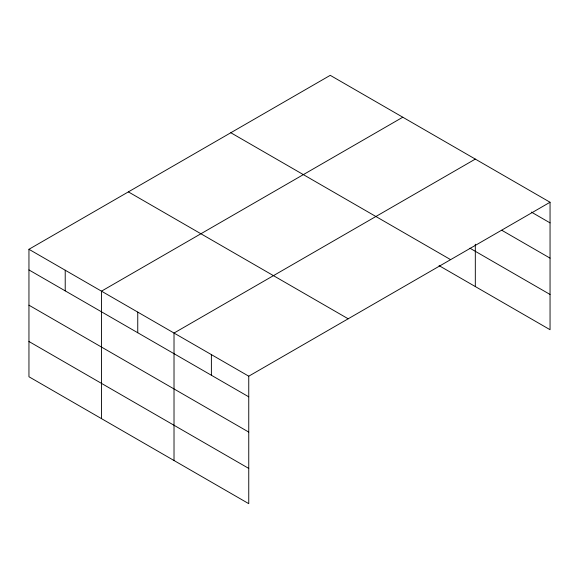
<?xml version="1.0" encoding="UTF-8"?>
<svg xmlns="http://www.w3.org/2000/svg" width="579" height="579" viewBox="0 0 579 579"><rect width="100%" height="100%" fill="white"/><g stroke="black" fill="none" stroke-linecap="round" stroke-linejoin="round"><path stroke-width="0.87" d="M550.05 202.245L330.247 75.335L28.95 249.288L28.95 376.755L248.753 503.665L248.753 376.191L550.05 202.245L550.05 329.712L439.048 265.623M402.781 117.219L101.484 291.165L101.484 418.639M475.316 159.095L174.018 333.048L174.018 460.515M531.37 212.095L550.05 222.879M501.783 230.268L550.05 258.133M469.916 248.188L550.05 294.458M230.818 132.743L450.621 259.645M128.379 191.888L348.182 318.79M28.95 249.288L248.753 376.191M28.95 269.93L248.753 396.832M28.95 305.184L248.753 432.086M28.95 341.501L248.753 468.411M475.316 244.222L475.316 286.562M211.386 354.616L211.386 375.257M137.751 312.103L137.751 332.744M65.217 270.227L65.217 290.868"/></g></svg>
